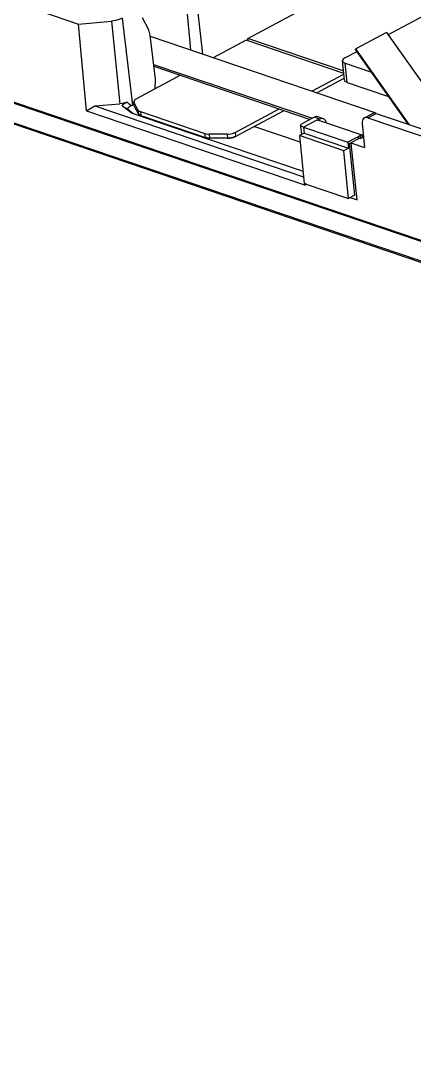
# Model space of a CAD drawing. Header units: millimetres. Extents: x 0 to 594, y 0 to 420.
# Drawn here: x 430.68 to 441.8, y 259.2 to 288.16 of the extents above; entities that cross this region are included whole.
import ezdxf

# ---------------------------------------------------------------- set-up
doc = ezdxf.new("R2010")
doc.units = ezdxf.units.MM
doc.header["$LTSCALE"] = 32.67
doc.layers.add('ASSEM_MEM', color=7, linetype='CONTINUOUS')

msp = doc.modelspace()

# ---------------------------------------------------------------- linework, layer by layer
at = {"layer": 'ASSEM_MEM', "color": 7, "linetype": 'CONTINUOUS'}
for p, q in [((437.091, 287.66), (453.912, 296.651)), ((506.962, 259.883), (406.4, 293.998)), ((506.997, 259.901), (406.434, 294.016)), ((507.187, 259.256), (406.625, 293.371)), ((507.236, 259.203), (406.673, 293.318)), ((441.043, 287.757), (443.093, 288.853)), ((435.482, 287.332), (435.371, 288.563)), ((435.672, 288.461), (435.817, 287.219)), ((431.216, 288.433), (432.308, 288.063)), ((433.55, 288.232), (433.837, 285.778)), ((434.294, 287.902), (434.123, 288.238)), ((432.308, 288.063), (433.24, 288.148)), ((432.54, 285.621), (432.308, 288.063)), ((433.24, 288.148), (433.48, 285.819)), ((434.483, 286.506), (434.338, 287.748)), ((440.714, 285.554), (434.342, 287.716)), ((437.042, 287.61), (436.115, 287.114)), ((439.8, 286.674), (437.042, 287.61)), ((437.099, 287.59), (437.091, 287.66)), ((439.78, 286.748), (437.091, 287.66)), ((441.006, 287.827), (440.139, 287.364)), ((441.006, 287.827), (442.928, 285.117)), ((440.139, 287.364), (440.124, 287.348)), ((440.124, 287.348), (441.621, 285.236)), ((441.657, 285.224), (440.139, 287.364)), ((439.819, 286.486), (439.764, 287.024)), ((439.833, 287.11), (440.158, 287.284)), ((434.434, 286.928), (438.914, 285.408)), ((434.44, 286.874), (438.855, 285.376)), ((439.895, 286.419), (439.839, 286.957)), ((439.839, 286.957), (440.579, 286.706)), ((435.19, 286.62), (433.947, 285.955)), ((434.478, 286.239), (434.483, 286.506)), ((438.904, 286.168), (439.802, 286.649)), ((439.039, 286.122), (439.797, 286.527)), ((439.895, 286.419), (441.064, 286.022)), ((433.618, 285.834), (433.684, 285.858)), ((433.74, 285.808), (433.684, 285.858)), ((433.889, 285.757), (433.877, 285.869)), ((433.877, 285.869), (433.883, 285.851)), ((433.894, 285.739), (433.883, 285.851)), ((433.99, 285.643), (433.883, 285.851)), ((432.54, 285.621), (432.775, 285.755)), ((432.54, 285.621), (438.721, 283.524)), ((432.775, 285.755), (433.48, 285.819)), ((432.775, 285.755), (438.668, 283.756)), ((433.546, 285.827), (433.474, 285.819)), ((433.795, 285.562), (433.557, 285.752)), ((433.576, 285.74), (433.557, 285.752)), ((433.71, 285.654), (433.632, 285.704)), ((433.847, 285.545), (433.71, 285.654)), ((433.796, 285.758), (433.74, 285.808)), ((433.795, 285.562), (435.511, 284.979)), ((433.837, 285.778), (433.884, 285.803)), ((433.894, 285.739), (433.889, 285.757)), ((433.893, 285.742), (433.894, 285.739)), ((434.002, 285.531), (433.894, 285.739)), ((433.99, 285.643), (434.002, 285.531)), ((434.06, 285.594), (434.072, 285.482)), ((434.06, 285.594), (435.883, 284.976)), ((436.736, 285.009), (437.978, 285.674)), ((437.091, 285.081), (438.114, 285.628)), ((434.072, 285.482), (435.894, 284.864)), ((438.966, 285.436), (438.603, 285.242)), ((439.058, 285.365), (438.663, 285.153)), ((439.122, 285.383), (438.966, 285.436)), ((439.058, 285.365), (440.309, 284.94)), ((439.064, 285.353), (439.122, 285.383)), ((439.226, 285.396), (439.069, 285.449)), ((440.386, 285.418), (440.617, 285.541)), ((440.481, 285.422), (440.711, 285.545)), ((440.481, 285.422), (445.367, 283.764)), ((440.711, 285.545), (447.736, 283.162)), ((435.894, 284.864), (435.883, 284.976)), ((436.736, 285.009), (436.747, 284.897)), ((436.747, 284.897), (437.091, 285.081)), ((438.567, 284.731), (437.264, 285.174)), ((438.68, 284.988), (438.548, 284.917)), ((438.584, 285.19), (438.603, 285.242)), ((438.584, 285.19), (438.604, 284.947)), ((438.584, 285.19), (438.666, 285.162)), ((438.663, 285.153), (438.68, 284.988)), ((438.663, 285.153), (439.914, 284.729)), ((438.68, 284.988), (439.931, 284.563)), ((440.322, 285.257), (440.383, 284.579)), ((436.512, 284.959), (436.011, 284.958)), ((436.022, 284.845), (436.011, 284.958)), ((436.523, 284.847), (436.022, 284.845)), ((436.512, 284.959), (436.523, 284.847)), ((438.548, 284.917), (438.687, 283.572)), ((439.799, 284.493), (438.548, 284.917)), ((440.309, 284.94), (439.914, 284.729)), ((439.914, 284.729), (439.931, 284.563)), ((439.961, 284.697), (440.273, 284.864)), ((440.112, 283.24), (439.961, 284.697)), ((439.967, 284.715), (440.02, 284.698)), ((440.179, 283.103), (440.014, 284.695)), ((440.025, 284.701), (440.383, 284.579)), ((440.19, 284.867), (440.28, 284.837)), ((440.267, 284.918), (440.273, 284.864)), ((440.276, 284.884), (440.267, 284.918)), ((440.273, 284.864), (440.276, 284.838)), ((440.356, 284.877), (440.28, 284.837)), ((440.313, 284.934), (440.353, 284.92)), ((440.332, 284.875), (440.344, 284.871)), ((439.931, 284.563), (439.799, 284.493)), ((439.939, 283.148), (439.799, 284.493)), ((438.687, 283.572), (439.939, 283.148)), ((438.717, 283.575), (438.721, 283.524)), ((440.112, 283.24), (439.939, 283.148)), ((439.981, 283.17), (440.179, 283.103))]:
    msp.add_line(p, q, dxfattribs=at)
for points in [[(433.55, 288.232), (433.46, 288.194), (433.354, 288.165), (433.24, 288.148)], [(439.833, 287.11), (439.781, 287.07), (439.764, 287.024)], [(439.764, 287.024), (439.784, 286.987), (439.839, 286.957)], [(439.895, 286.419), (439.839, 286.449), (439.819, 286.486)], [(433.684, 285.858), (433.617, 285.841), (433.546, 285.827)], [(433.947, 285.955), (433.917, 285.936), (433.894, 285.915), (433.881, 285.894), (433.877, 285.872), (433.877, 285.869)], [(433.557, 285.752), (433.547, 285.777), (433.57, 285.806), (433.618, 285.834)], [(433.796, 285.758), (433.746, 285.731), (433.712, 285.704), (433.698, 285.677), (433.71, 285.654)], [(433.837, 285.778), (433.817, 285.767), (433.796, 285.758)], [(433.889, 285.757), (433.889, 285.755), (433.89, 285.752), (433.89, 285.749), (433.891, 285.747), (433.892, 285.745), (433.893, 285.742)], [(433.99, 285.643), (434.005, 285.624), (434.029, 285.607), (434.06, 285.594)], [(434.002, 285.531), (434.004, 285.528), (434.006, 285.525), (434.008, 285.521), (434.011, 285.518), (434.013, 285.515), (434.017, 285.512)], [(434.072, 285.482), (434.04, 285.495), (434.017, 285.512), (434.002, 285.531)], [(434.017, 285.512), (434.02, 285.509), (434.023, 285.506), (434.028, 285.503), (434.031, 285.501), (434.036, 285.498), (434.04, 285.495)], [(434.04, 285.495), (434.045, 285.493), (434.05, 285.491), (434.055, 285.488), (434.06, 285.486), (434.066, 285.484), (434.072, 285.482)], [(435.511, 284.979), (437.23, 284.396), (438.652, 283.914)], [(435.883, 284.976), (435.921, 284.966), (435.964, 284.959), (436.011, 284.958)], [(436.512, 284.959), (436.56, 284.962), (436.609, 284.968), (436.656, 284.979), (436.698, 284.993), (436.736, 285.009)], [(436.022, 284.845), (435.976, 284.847), (435.932, 284.853), (435.894, 284.864)], [(435.894, 284.864), (435.9, 284.862), (435.906, 284.86), (435.912, 284.858), (435.919, 284.856), (435.925, 284.855), (435.932, 284.853)], [(435.932, 284.853), (435.939, 284.852), (435.946, 284.851), (435.953, 284.85), (435.96, 284.849), (435.968, 284.848), (435.976, 284.847)], [(435.976, 284.847), (435.983, 284.847), (435.99, 284.846), (435.999, 284.846), (436.006, 284.846), (436.014, 284.845), (436.022, 284.845)], [(436.747, 284.897), (436.71, 284.88), (436.667, 284.866), (436.621, 284.856), (436.572, 284.85), (436.523, 284.847)], [(436.523, 284.847), (436.531, 284.847), (436.539, 284.848), (436.547, 284.848), (436.555, 284.848), (436.564, 284.849), (436.572, 284.85)], [(436.572, 284.85), (436.58, 284.85), (436.588, 284.851), (436.596, 284.852), (436.604, 284.853), (436.612, 284.855), (436.621, 284.856)], [(436.621, 284.856), (436.628, 284.858), (436.636, 284.859), (436.644, 284.861), (436.652, 284.863), (436.659, 284.864), (436.667, 284.867)], [(436.667, 284.867), (436.674, 284.869), (436.681, 284.871), (436.689, 284.873), (436.696, 284.875), (436.703, 284.878), (436.71, 284.88)], [(436.71, 284.88), (436.716, 284.883), (436.723, 284.886), (436.729, 284.889), (436.735, 284.891), (436.741, 284.894), (436.747, 284.897)], [(440.309, 284.94), (440.318, 284.906), (440.333, 284.873), (440.337, 284.867)]]:
    msp.add_lwpolyline(points, dxfattribs=at)
for centre, major_axis, ratio, start_param, end_param in [((433.991, 287.563), (0.151, 0.477), 0.663137, -0.972985, -0.592479), ((440.737, 285.322), (-0.122, 0.218), 0.610898, -0.594646, -0.011159), ((438.986, 285.213), (0.085, 0.235), 0.648033, 0.01207, 0.622657), ((439.148, 285.158), (0.076, 0.238), 0.663137, 5.449928, 6.880997), ((440.501, 285.196), (-0.114, 0.223), 0.626003, -0.571707, 0.99909)]:
    msp.add_ellipse(centre, major_axis=major_axis, ratio=ratio, start_param=start_param, end_param=end_param, dxfattribs=at)

doc.saveas('drawing.dxf')
